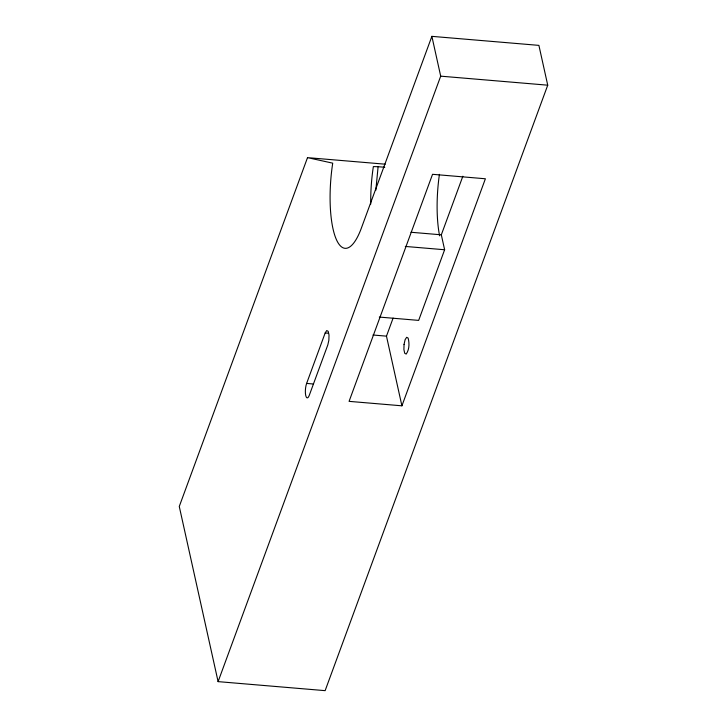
<?xml version="1.0" encoding="UTF-8"?>
<svg xmlns="http://www.w3.org/2000/svg" width="727" height="727" viewBox="0 0 727 727"><rect width="100%" height="100%" fill="white"/><g stroke="black" fill="none" stroke-linecap="round" stroke-linejoin="round"><path stroke-width="1.09" d="M375.841 190.229L378.104 166.71L384.756 167.274M307.512 157.641L179.269 506.465L218.1 681.626L325.133 690.65L547.731 85.186L538.898 45.374L431.874 36.35L361.383 228.078A68.247 19.983 -85.2 0 1 336.337 239.465A68.247 19.983 -85.2 0 1 332.721 163.157L307.512 157.641L385.255 164.193M306.621 383.429L325.169 332.975L326.732 330.558L328.204 331.339L329.022 335.029L328.868 340.218L327.813 344.916L309.266 395.37A8.533 2.499 -85.2 0 1 305.713 395.452A8.533 2.499 -85.2 0 1 306.621 383.429L313.392 384.001M218.1 681.626L440.698 76.162L431.874 36.35M401.913 405.811L485.391 178.769L432.547 174.307L349.078 401.359L401.913 405.811L386.473 336.147L393.107 318.09M379.312 317.072L418.661 320.389L444.624 249.752L441.316 234.821L462.854 176.234M378.104 166.71L373.36 166.583A68.247 19.983 -85.2 0 0 370.743 204.06M440.698 76.162L547.731 85.186M410.964 232.258L441.316 234.821M405.284 246.435L444.624 249.752M372.978 335.011L386.473 336.147M325.169 332.975L328.559 333.257M439.608 235.821A68.247 19.983 -85.2 0 1 439.426 174.335M404.048 344.416L403.903 349.596L404.721 353.286L406.184 354.076C409.428 349.56 409.501 343.308 408.129 338.082L406.666 337.292L405.103 339.709L404.048 344.416"/></g></svg>
